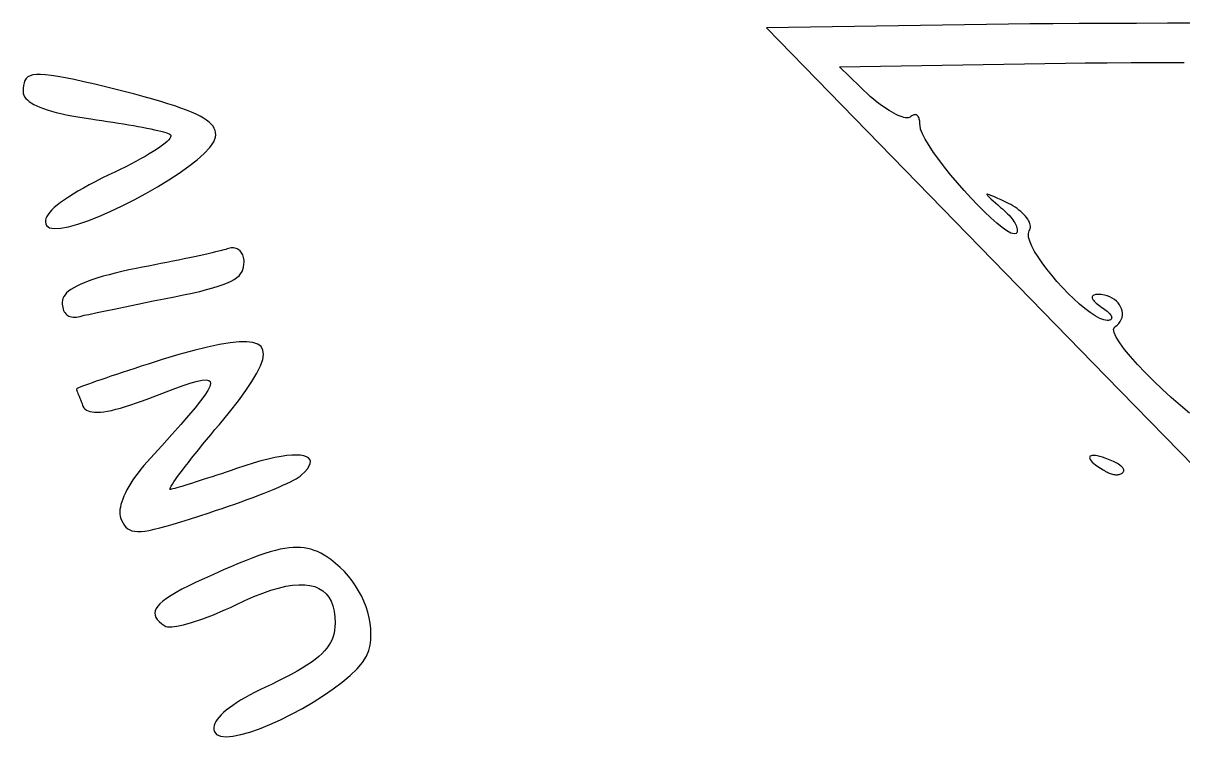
# Model space of a CAD drawing. Header units: metres. Extents: x -108.8 to -17.6, y -35.7 to 35.8.
# Drawn here: x -108.79 to -96.2, y -7.87 to -0.12 of the extents above; entities that cross this region are included whole.
import ezdxf

# ---------------------------------------------------------------- set-up
doc = ezdxf.new("R2010")
doc.units = ezdxf.units.M

msp = doc.modelspace()

# ---------------------------------------------------------------- linework, layer by layer
for p, q in [((-97.0285, -0.124786), (-97.3297, -0.12616)), ((-96.7078, -0.123611), (-97.0285, -0.124786)), ((-96.3695, -0.122665), (-96.7078, -0.123611)), ((-96.0155, -0.121918), (-96.3695, -0.122665)), ((-98.0971, -0.131561), (-100.722, -0.173889)), ((-100.722, -0.173889), (-97.0388, -3.95566)), ((-97.8659, -0.129547), (-98.0971, -0.131561)), ((-97.6094, -0.127747), (-97.8659, -0.129547)), ((-97.3297, -0.12616), (-97.6094, -0.127747)), ((-99.9315, -0.597214), (-97.4762, -0.554886)), ((-99.5929, -0.921783), (-99.9315, -0.597214)), ((-97.4762, -0.554886), (-97.2626, -0.552872)), ((-97.2626, -0.552872), (-97.0252, -0.551071)), ((-97.0252, -0.551071), (-96.7657, -0.549484)), ((-96.7657, -0.549484), (-96.4859, -0.548111)), ((-96.4859, -0.548111), (-96.1877, -0.546951)), ((-108.774, -0.743637), (-108.784, -0.768265)), ((-108.76, -0.7229), (-108.774, -0.743637)), ((-108.742, -0.70607), (-108.76, -0.7229)), ((-108.718, -0.693176), (-108.742, -0.70607)), ((-108.687, -0.684265), (-108.718, -0.693176)), ((-108.65, -0.679306), (-108.687, -0.684265)), ((-108.605, -0.67836), (-108.65, -0.679306)), ((-108.551, -0.681427), (-108.605, -0.67836)), ((-108.489, -0.688538), (-108.551, -0.681427)), ((-108.416, -0.699722), (-108.489, -0.688538)), ((-108.334, -0.714996), (-108.416, -0.699722)), ((-108.24, -0.73436), (-108.334, -0.714996)), ((-108.134, -0.757858), (-108.24, -0.73436)), ((-108.792, -0.829132), (-108.793, -0.865326)), ((-108.793, -0.865326), (-108.792, -0.884171)), ((-108.789, -0.796783), (-108.792, -0.829132)), ((-108.784, -0.768265), (-108.789, -0.796783)), ((-108.016, -0.785507), (-108.134, -0.757858)), ((-107.885, -0.817322), (-108.016, -0.785507)), ((-107.739, -0.853333), (-107.885, -0.817322)), ((-107.58, -0.893555), (-107.739, -0.853333)), ((-108.792, -0.884171), (-108.786, -0.902588)), ((-108.786, -0.902588), (-108.777, -0.920578)), ((-108.777, -0.920578), (-108.764, -0.938141)), ((-108.764, -0.938141), (-108.748, -0.955292)), ((-108.748, -0.955292), (-108.728, -0.972015)), ((-108.728, -0.972015), (-108.705, -0.988312)), ((-108.705, -0.988312), (-108.677, -1.00418)), ((-108.677, -1.00418), (-108.646, -1.01964)), ((-107.48, -0.920563), (-107.58, -0.893555)), ((-107.386, -0.946594), (-107.48, -0.920563)), ((-107.3, -0.971771), (-107.386, -0.946594)), ((-107.221, -0.99617), (-107.3, -0.971771)), ((-107.147, -1.0199), (-107.221, -0.99617)), ((-99.5633, -0.94664), (-99.5929, -0.921783)), ((-99.5338, -0.970367), (-99.5633, -0.94664)), ((-99.5045, -0.99292), (-99.5338, -0.970367)), ((-99.4756, -1.01424), (-99.5045, -0.99292)), ((-108.646, -1.01964), (-108.612, -1.03467)), ((-108.612, -1.03467), (-108.573, -1.04927)), ((-108.573, -1.04927), (-108.531, -1.06345)), ((-108.531, -1.06345), (-108.485, -1.07721)), ((-108.485, -1.07721), (-108.436, -1.09055)), ((-108.436, -1.09055), (-108.383, -1.10345)), ((-108.383, -1.10345), (-108.326, -1.11594)), ((-108.326, -1.11594), (-108.265, -1.12801)), ((-108.265, -1.12801), (-108.2, -1.13965)), ((-107.081, -1.04303), (-107.147, -1.0199)), ((-107.02, -1.06569), (-107.081, -1.04303)), ((-106.965, -1.08795), (-107.02, -1.06569)), ((-106.916, -1.10991), (-106.965, -1.08795)), ((-106.872, -1.13168), (-106.916, -1.10991)), ((-106.834, -1.15334), (-106.872, -1.13168)), ((-99.4471, -1.03423), (-99.4756, -1.01424)), ((-99.4193, -1.05284), (-99.4471, -1.03423)), ((-99.3921, -1.07001), (-99.4193, -1.05284)), ((-99.3658, -1.08569), (-99.3921, -1.07001)), ((-99.3403, -1.09979), (-99.3658, -1.08569)), ((-99.3159, -1.11227), (-99.3403, -1.09979)), ((-99.2927, -1.12306), (-99.3159, -1.11227)), ((-99.2708, -1.13208), (-99.2927, -1.12306)), ((-99.2503, -1.1393), (-99.2708, -1.13208)), ((-99.1471, -1.12762), (-99.1554, -1.13344)), ((-99.1389, -1.12286), (-99.1471, -1.12762)), ((-99.1311, -1.1192), (-99.1389, -1.12286)), ((-99.1235, -1.11662), (-99.1311, -1.1192)), ((-99.1162, -1.11514), (-99.1235, -1.11662)), ((-99.1092, -1.11478), (-99.1162, -1.11514)), ((-99.1026, -1.11552), (-99.1092, -1.11478)), ((-99.0963, -1.11742), (-99.1026, -1.11552)), ((-99.0904, -1.12044), (-99.0963, -1.11742)), ((-99.0849, -1.12462), (-99.0904, -1.12044)), ((-99.0798, -1.12997), (-99.0849, -1.12462)), ((-99.0752, -1.13649), (-99.0798, -1.12997)), ((-108.2, -1.13965), (-108.132, -1.15086)), ((-108.132, -1.15086), (-108.06, -1.16167)), ((-108.06, -1.16167), (-107.998, -1.17023)), ((-107.998, -1.17023), (-107.938, -1.17899)), ((-107.938, -1.17899), (-107.877, -1.18787)), ((-107.877, -1.18787), (-107.818, -1.19688)), ((-107.818, -1.19688), (-107.76, -1.20598)), ((-107.76, -1.20598), (-107.704, -1.21513)), ((-107.704, -1.21513), (-107.649, -1.2243)), ((-107.649, -1.2243), (-107.596, -1.23346)), ((-107.596, -1.23346), (-107.545, -1.24258)), ((-107.545, -1.24258), (-107.497, -1.25162)), ((-107.497, -1.25162), (-107.451, -1.26056)), ((-106.802, -1.17499), (-106.834, -1.15334)), ((-106.774, -1.19672), (-106.802, -1.17499)), ((-106.751, -1.21863), (-106.774, -1.19672)), ((-106.732, -1.24081), (-106.751, -1.21863)), ((-106.719, -1.26338), (-106.732, -1.24081)), ((-99.2313, -1.14462), (-99.2503, -1.1393)), ((-99.2139, -1.14799), (-99.2313, -1.14462)), ((-99.1982, -1.14935), (-99.2139, -1.14799)), ((-99.1844, -1.14865), (-99.1982, -1.14935)), ((-99.1726, -1.1458), (-99.1844, -1.14865)), ((-99.1629, -1.14075), (-99.1726, -1.1458)), ((-99.1554, -1.13344), (-99.1629, -1.14075)), ((-99.071, -1.1442), (-99.0752, -1.13649)), ((-99.0673, -1.15311), (-99.071, -1.1442)), ((-99.0641, -1.16321), (-99.0673, -1.15311)), ((-99.0615, -1.17453), (-99.0641, -1.16321)), ((-99.0594, -1.18709), (-99.0615, -1.17453)), ((-99.0579, -1.20088), (-99.0594, -1.18709)), ((-99.057, -1.21591), (-99.0579, -1.20088)), ((-99.0567, -1.23222), (-99.057, -1.21591)), ((-99.0499, -1.27197), (-99.0567, -1.23222)), ((-107.451, -1.26056), (-107.408, -1.26936)), ((-107.408, -1.26936), (-107.369, -1.27798)), ((-107.369, -1.27798), (-107.332, -1.28642)), ((-107.332, -1.28642), (-107.3, -1.29462)), ((-107.3, -1.29462), (-107.271, -1.30255)), ((-107.271, -1.30255), (-107.246, -1.31018)), ((-107.246, -1.31018), (-107.226, -1.31749)), ((-107.226, -1.31749), (-107.21, -1.32443)), ((-107.2, -1.37378), (-107.213, -1.38943)), ((-107.21, -1.32443), (-107.199, -1.33099)), ((-107.192, -1.36), (-107.2, -1.37378)), ((-107.199, -1.33099), (-107.191, -1.33849)), ((-107.189, -1.34821), (-107.192, -1.36)), ((-107.191, -1.33849), (-107.189, -1.34821)), ((-106.725, -1.41162), (-106.705, -1.35922)), ((-106.709, -1.28641), (-106.719, -1.26338)), ((-106.704, -1.30998), (-106.709, -1.28641)), ((-106.705, -1.35922), (-106.702, -1.33423)), ((-106.702, -1.33423), (-106.704, -1.30998)), ((-99.0305, -1.32254), (-99.0499, -1.27197)), ((-98.9997, -1.38245), (-99.0305, -1.32254)), ((-98.9589, -1.45021), (-98.9997, -1.38245)), ((-107.345, -1.49152), (-107.383, -1.51588)), ((-107.311, -1.46829), (-107.345, -1.49152)), ((-107.28, -1.44637), (-107.311, -1.46829)), ((-107.253, -1.42584), (-107.28, -1.44637)), ((-107.231, -1.40681), (-107.253, -1.42584)), ((-107.213, -1.38943), (-107.231, -1.40681)), ((-106.827, -1.53519), (-106.766, -1.47067)), ((-106.766, -1.47067), (-106.725, -1.41162)), ((-98.9094, -1.52437), (-98.9589, -1.45021)), ((-107.57, -1.6227), (-107.624, -1.65115)), ((-107.519, -1.59483), (-107.57, -1.6227)), ((-107.47, -1.56766), (-107.519, -1.59483)), ((-107.425, -1.54131), (-107.47, -1.56766)), ((-107.383, -1.51588), (-107.425, -1.54131)), ((-106.995, -1.67584), (-106.904, -1.60396)), ((-106.904, -1.60396), (-106.827, -1.53519)), ((-98.8524, -1.60344), (-98.9094, -1.52437)), ((-98.7894, -1.68597), (-98.8524, -1.60344)), ((-107.799, -1.73883), (-107.862, -1.76843)), ((-107.739, -1.70934), (-107.799, -1.73883)), ((-107.68, -1.68007), (-107.739, -1.70934)), ((-107.624, -1.65115), (-107.68, -1.68007)), ((-107.213, -1.82411), (-107.099, -1.74962)), ((-107.099, -1.74962), (-106.995, -1.67584)), ((-98.7216, -1.77048), (-98.7894, -1.68597)), ((-108.077, -1.87798), (-108.14, -1.91237)), ((-108.01, -1.84253), (-108.077, -1.87798)), ((-107.938, -1.80602), (-108.01, -1.84253)), ((-107.862, -1.76843), (-107.938, -1.80602)), ((-107.334, -1.89815), (-107.213, -1.82411)), ((-98.6503, -1.85548), (-98.7216, -1.77048)), ((-98.5769, -1.93954), (-98.6503, -1.85548)), ((-108.301, -2.00922), (-108.346, -2.03937)), ((-108.252, -1.978), (-108.301, -2.00922)), ((-108.198, -1.94571), (-108.252, -1.978)), ((-108.14, -1.91237), (-108.198, -1.94571)), ((-107.59, -2.04008), (-107.461, -1.97054)), ((-107.461, -1.97054), (-107.334, -1.89815)), ((-98.5026, -2.02115), (-98.5769, -1.93954)), ((-98.3299, -1.97835), (-98.3312, -1.98116)), ((-98.3312, -1.98116), (-98.3288, -1.98643)), ((-98.3248, -1.97797), (-98.3299, -1.97835)), ((-98.3288, -1.98643), (-98.3226, -1.9942)), ((-98.3159, -1.98), (-98.3248, -1.97797)), ((-98.3226, -1.9942), (-98.3128, -2.0045)), ((-98.303, -1.98439), (-98.3159, -1.98)), ((-98.3128, -2.0045), (-98.2995, -2.01736)), ((-98.2861, -1.99113), (-98.303, -1.98439)), ((-98.2651, -2.00017), (-98.2861, -1.99113)), ((-98.24, -2.01149), (-98.2651, -2.00017)), ((-98.2107, -2.02505), (-98.24, -2.01149)), ((-108.455, -2.1235), (-108.482, -2.14944)), ((-108.423, -2.09653), (-108.455, -2.1235)), ((-108.387, -2.06848), (-108.423, -2.09653)), ((-108.346, -2.03937), (-108.387, -2.06848)), ((-107.849, -2.16592), (-107.72, -2.10561)), ((-107.72, -2.10561), (-107.59, -2.04008)), ((-98.4288, -2.09886), (-98.5026, -2.02115)), ((-98.3567, -2.1712), (-98.4288, -2.09886)), ((-98.2995, -2.01736), (-98.2827, -2.03282)), ((-98.2827, -2.03282), (-98.2625, -2.0509)), ((-98.2625, -2.0509), (-98.2388, -2.07166)), ((-98.2388, -2.07166), (-98.2119, -2.09508)), ((-98.2119, -2.09508), (-98.1818, -2.12122)), ((-98.1772, -2.04083), (-98.2107, -2.02505)), ((-98.1818, -2.12122), (-98.1611, -2.13824)), ((-98.1393, -2.05878), (-98.1772, -2.04083)), ((-98.1611, -2.13824), (-98.1416, -2.15541)), ((-98.0971, -2.07889), (-98.1393, -2.05878)), ((-98.0721, -2.092), (-98.0971, -2.07889)), ((-98.0481, -2.10585), (-98.0721, -2.092)), ((-98.0251, -2.12036), (-98.0481, -2.10585)), ((-98.0032, -2.13544), (-98.0251, -2.12036)), ((-97.9825, -2.15099), (-98.0032, -2.13544)), ((-108.551, -2.26321), (-108.552, -2.28279)), ((-108.546, -2.24257), (-108.551, -2.26321)), ((-108.537, -2.22089), (-108.546, -2.24257)), ((-108.523, -2.19812), (-108.537, -2.22089)), ((-108.505, -2.17432), (-108.523, -2.19812)), ((-108.482, -2.14944), (-108.505, -2.17432)), ((-108.092, -2.2662), (-107.973, -2.21985)), ((-107.973, -2.21985), (-107.849, -2.16592)), ((-98.2878, -2.23669), (-98.3567, -2.1712)), ((-98.2232, -2.29385), (-98.2878, -2.23669)), ((-98.1416, -2.15541), (-98.1232, -2.17264)), ((-98.1232, -2.17264), (-98.1059, -2.18985)), ((-98.1059, -2.18985), (-98.0898, -2.20699)), ((-98.0898, -2.20699), (-98.075, -2.22397)), ((-98.075, -2.22397), (-98.0613, -2.24071)), ((-98.0613, -2.24071), (-98.049, -2.25714)), ((-98.049, -2.25714), (-98.038, -2.27319)), ((-97.963, -2.1669), (-97.9825, -2.15099)), ((-97.9449, -2.18307), (-97.963, -2.1669)), ((-97.9282, -2.19945), (-97.9449, -2.18307)), ((-97.9131, -2.21591), (-97.9282, -2.19945)), ((-97.8996, -2.23235), (-97.9131, -2.21591)), ((-97.8877, -2.24869), (-97.8996, -2.23235)), ((-97.8777, -2.26482), (-97.8877, -2.24869)), ((-97.8694, -2.28065), (-97.8777, -2.26482)), ((-108.552, -2.28279), (-108.548, -2.30132)), ((-108.548, -2.30132), (-108.539, -2.31877)), ((-108.539, -2.31877), (-108.507, -2.34279)), ((-108.507, -2.34279), (-108.455, -2.35211)), ((-108.455, -2.35211), (-108.385, -2.34792)), ((-108.385, -2.34792), (-108.3, -2.33142)), ((-108.3, -2.33142), (-108.201, -2.30379)), ((-108.201, -2.30379), (-108.092, -2.2662)), ((-98.1644, -2.34125), (-98.2232, -2.29385)), ((-98.1126, -2.37735), (-98.1644, -2.34125)), ((-98.0691, -2.40074), (-98.1126, -2.37735)), ((-98.038, -2.27319), (-98.0283, -2.28879)), ((-98.0283, -2.28879), (-98.02, -2.30386)), ((-98.02, -2.30386), (-98.0131, -2.31833)), ((-98.0131, -2.31833), (-98.0077, -2.33211)), ((-98.0077, -2.33211), (-98.0037, -2.34515)), ((-98.0031, -2.38831), (-98.0069, -2.39647)), ((-98.0037, -2.34515), (-98.0012, -2.35736)), ((-98.0009, -2.37901), (-98.0031, -2.38831)), ((-98.0012, -2.35736), (-98.0002, -2.36867)), ((-98.0002, -2.36867), (-98.0009, -2.37901)), ((-97.8802, -2.4052), (-97.8713, -2.37521)), ((-97.8713, -2.37521), (-97.8641, -2.36412)), ((-97.8632, -2.2961), (-97.8694, -2.28065)), ((-97.8641, -2.36412), (-97.8594, -2.35207)), ((-97.859, -2.31107), (-97.8632, -2.2961)), ((-97.8594, -2.35207), (-97.857, -2.33914)), ((-97.8569, -2.32544), (-97.859, -2.31107)), ((-97.857, -2.33914), (-97.8569, -2.32544)), ((-98.0353, -2.40993), (-98.0691, -2.40074)), ((-98.0124, -2.40344), (-98.0353, -2.40993)), ((-98.0069, -2.39647), (-98.0124, -2.40344)), ((-97.8777, -2.44363), (-97.8802, -2.4052)), ((-97.865, -2.48943), (-97.8777, -2.44363)), ((-97.8429, -2.5415), (-97.865, -2.48943)), ((-106.832, -2.63509), (-106.882, -2.64603)), ((-106.786, -2.62471), (-106.832, -2.63509)), ((-106.743, -2.61494), (-106.786, -2.62471)), ((-106.704, -2.60585), (-106.743, -2.61494)), ((-106.67, -2.5975), (-106.704, -2.60585)), ((-106.64, -2.58995), (-106.67, -2.5975)), ((-106.614, -2.58328), (-106.64, -2.58995)), ((-106.593, -2.57753), (-106.614, -2.58328)), ((-106.578, -2.57277), (-106.593, -2.57753)), ((-106.563, -2.56726), (-106.578, -2.57277)), ((-106.549, -2.56339), (-106.563, -2.56726)), ((-106.535, -2.56111), (-106.549, -2.56339)), ((-106.521, -2.56036), (-106.535, -2.56111)), ((-106.508, -2.5611), (-106.521, -2.56036)), ((-106.495, -2.56325), (-106.508, -2.5611)), ((-106.482, -2.56679), (-106.495, -2.56325)), ((-106.471, -2.57164), (-106.482, -2.56679)), ((-106.46, -2.57777), (-106.471, -2.57164)), ((-106.449, -2.58511), (-106.46, -2.57777)), ((-106.439, -2.59363), (-106.449, -2.58511)), ((-106.431, -2.60326), (-106.439, -2.59363)), ((-106.423, -2.61394), (-106.431, -2.60326)), ((-106.415, -2.62563), (-106.423, -2.61394)), ((-106.409, -2.63826), (-106.415, -2.62563)), ((-106.404, -2.65179), (-106.409, -2.63826)), ((-97.8125, -2.59879), (-97.8429, -2.5415)), ((-97.7747, -2.6602), (-97.8125, -2.59879)), ((-107.431, -2.7587), (-107.498, -2.77165)), ((-107.364, -2.74567), (-107.431, -2.7587)), ((-107.298, -2.73262), (-107.364, -2.74567)), ((-107.233, -2.71962), (-107.298, -2.73262)), ((-107.169, -2.70673), (-107.233, -2.71962)), ((-107.107, -2.69398), (-107.169, -2.70673)), ((-107.047, -2.68149), (-107.107, -2.69398)), ((-106.989, -2.66928), (-107.047, -2.68149)), ((-106.934, -2.65744), (-106.989, -2.66928)), ((-106.882, -2.64603), (-106.934, -2.65744)), ((-106.407, -2.79492), (-106.4, -2.76956)), ((-106.4, -2.66618), (-106.404, -2.65179)), ((-106.397, -2.68137), (-106.4, -2.66618)), ((-106.4, -2.76956), (-106.396, -2.74258)), ((-106.395, -2.69728), (-106.397, -2.68137)), ((-106.396, -2.74258), (-106.394, -2.71388)), ((-106.394, -2.71388), (-106.395, -2.69728)), ((-97.7305, -2.72467), (-97.7747, -2.6602)), ((-97.681, -2.79111), (-97.7305, -2.72467)), ((-107.982, -2.88681), (-108.036, -2.90419)), ((-107.924, -2.86955), (-107.982, -2.88681)), ((-107.861, -2.8524), (-107.924, -2.86955)), ((-107.793, -2.83534), (-107.861, -2.8524)), ((-107.722, -2.81833), (-107.793, -2.83534)), ((-107.646, -2.80138), (-107.722, -2.81833)), ((-107.566, -2.78444), (-107.646, -2.80138)), ((-107.498, -2.77165), (-107.566, -2.78444)), ((-106.502, -2.90353), (-106.474, -2.88373)), ((-106.474, -2.88373), (-106.45, -2.86311)), ((-106.45, -2.86311), (-106.432, -2.84155)), ((-106.432, -2.84155), (-106.417, -2.81888)), ((-106.417, -2.81888), (-106.407, -2.79492)), ((-97.6271, -2.85843), (-97.681, -2.79111)), ((-97.5697, -2.92555), (-97.6271, -2.85843)), ((-108.275, -3.01233), (-108.3, -3.03119)), ((-108.245, -2.99374), (-108.275, -3.01233)), ((-108.212, -2.9754), (-108.245, -2.99374)), ((-108.174, -2.95731), (-108.212, -2.9754)), ((-108.132, -2.93941), (-108.174, -2.95731)), ((-108.087, -2.92172), (-108.132, -2.93941)), ((-108.036, -2.90419), (-108.087, -2.92172)), ((-106.877, -3.03337), (-106.802, -3.01466)), ((-106.802, -3.01466), (-106.735, -2.99628)), ((-106.735, -2.99628), (-106.675, -2.97804)), ((-106.675, -2.97804), (-106.622, -2.95981)), ((-106.622, -2.95981), (-106.576, -2.94142)), ((-106.576, -2.94142), (-106.536, -2.92273)), ((-106.536, -2.92273), (-106.502, -2.90353)), ((-97.5099, -2.99141), (-97.5697, -2.92555)), ((-97.4487, -3.05493), (-97.5099, -2.99141)), ((-108.368, -3.13037), (-108.37, -3.15134)), ((-108.362, -3.10982), (-108.368, -3.13037)), ((-108.353, -3.08965), (-108.362, -3.10982)), ((-108.339, -3.06982), (-108.353, -3.08965)), ((-108.322, -3.05035), (-108.339, -3.06982)), ((-108.3, -3.03119), (-108.322, -3.05035)), ((-107.549, -3.17233), (-107.382, -3.13722)), ((-107.382, -3.13722), (-107.262, -3.11455)), ((-107.262, -3.11455), (-107.152, -3.09299)), ((-107.152, -3.09299), (-107.052, -3.07237)), ((-107.052, -3.07237), (-106.96, -3.05255)), ((-106.96, -3.05255), (-106.877, -3.03337)), ((-97.387, -3.11501), (-97.4487, -3.05493)), ((-97.3258, -3.17058), (-97.387, -3.11501)), ((-97.1878, -3.09195), (-97.1882, -3.09839)), ((-97.1882, -3.09839), (-97.1869, -3.10547)), ((-97.1857, -3.0862), (-97.1878, -3.09195)), ((-97.1869, -3.10547), (-97.184, -3.11319)), ((-97.1819, -3.08115), (-97.1857, -3.0862)), ((-97.184, -3.11319), (-97.1793, -3.12152)), ((-97.1764, -3.07681), (-97.1819, -3.08115)), ((-97.1793, -3.12152), (-97.173, -3.13046)), ((-97.1692, -3.07321), (-97.1764, -3.07681)), ((-97.173, -3.13046), (-97.1649, -3.13995)), ((-97.1603, -3.07037), (-97.1692, -3.07321)), ((-97.1649, -3.13995), (-97.1552, -3.15001)), ((-97.1497, -3.06833), (-97.1603, -3.07037)), ((-97.1374, -3.06708), (-97.1497, -3.06833)), ((-97.1234, -3.06667), (-97.1374, -3.06708)), ((-97.0884, -3.06842), (-97.1234, -3.06667)), ((-97.0554, -3.07349), (-97.0884, -3.06842)), ((-97.0246, -3.08162), (-97.0554, -3.07349)), ((-96.996, -3.09251), (-97.0246, -3.08162)), ((-96.9698, -3.10591), (-96.996, -3.09251)), ((-96.946, -3.12152), (-96.9698, -3.10591)), ((-96.9249, -3.1391), (-96.946, -3.12152)), ((-96.9065, -3.15833), (-96.9249, -3.1391)), ((-108.37, -3.15134), (-108.369, -3.17186)), ((-108.369, -3.17186), (-108.367, -3.1911)), ((-108.367, -3.1911), (-108.364, -3.20901)), ((-108.364, -3.20901), (-108.36, -3.22562)), ((-108.36, -3.22562), (-108.354, -3.24084)), ((-108.354, -3.24084), (-108.348, -3.2547)), ((-108.348, -3.2547), (-108.339, -3.26717)), ((-108.339, -3.26717), (-108.33, -3.27821)), ((-108.082, -3.28276), (-107.991, -3.26422)), ((-107.991, -3.26422), (-107.883, -3.24187)), ((-107.883, -3.24187), (-107.804, -3.22542)), ((-107.804, -3.22542), (-107.635, -3.19031)), ((-107.635, -3.19031), (-107.549, -3.17233)), ((-97.2661, -3.22057), (-97.3258, -3.17058)), ((-97.2089, -3.26389), (-97.2661, -3.22057)), ((-97.1552, -3.29945), (-97.2089, -3.26389)), ((-97.1552, -3.15001), (-97.1438, -3.16058)), ((-97.1438, -3.16058), (-97.1306, -3.17168)), ((-97.1306, -3.17168), (-97.1158, -3.18326)), ((-97.1158, -3.18326), (-97.0993, -3.19528)), ((-97.0993, -3.19528), (-97.0811, -3.20778)), ((-97.0811, -3.20778), (-97.0648, -3.21835)), ((-97.0648, -3.21835), (-97.0498, -3.22887)), ((-97.0498, -3.22887), (-97.0361, -3.23929)), ((-97.0361, -3.23929), (-97.0238, -3.24954)), ((-97.0238, -3.24954), (-97.0128, -3.25958)), ((-97.0128, -3.25958), (-97.0031, -3.26938)), ((-97.0031, -3.26938), (-96.9949, -3.27884)), ((-96.8909, -3.17896), (-96.9065, -3.15833)), ((-96.8783, -3.20071), (-96.8909, -3.17896)), ((-96.8687, -3.22333), (-96.8783, -3.20071)), ((-96.8623, -3.24649), (-96.8687, -3.22333)), ((-96.8593, -3.26996), (-96.8623, -3.24649)), ((-96.8596, -3.29346), (-96.8593, -3.26996)), ((-108.33, -3.27821), (-108.32, -3.28783)), ((-108.32, -3.28783), (-108.308, -3.29597)), ((-108.308, -3.29597), (-108.296, -3.30263)), ((-108.296, -3.30263), (-108.282, -3.3078)), ((-108.282, -3.3078), (-108.267, -3.31143)), ((-108.267, -3.31143), (-108.25, -3.31352)), ((-108.25, -3.31352), (-108.233, -3.31406)), ((-108.233, -3.31406), (-108.215, -3.31299)), ((-108.215, -3.31299), (-108.195, -3.31032)), ((-108.195, -3.31032), (-108.175, -3.30602)), ((-108.175, -3.30602), (-108.153, -3.30006)), ((-108.153, -3.30006), (-108.13, -3.29245)), ((-108.13, -3.29245), (-108.082, -3.28276)), ((-97.1059, -3.3262), (-97.1552, -3.29945)), ((-97.0621, -3.34303), (-97.1059, -3.3262)), ((-97.0247, -3.34888), (-97.0621, -3.34303)), ((-97.0128, -3.34836), (-97.0247, -3.34888)), ((-97.0026, -3.34683), (-97.0128, -3.34836)), ((-96.9941, -3.34436), (-97.0026, -3.34683)), ((-96.9949, -3.27884), (-96.9881, -3.28793)), ((-96.9872, -3.34099), (-96.9941, -3.34436)), ((-96.9881, -3.28793), (-96.9827, -3.2966)), ((-96.9819, -3.33676), (-96.9872, -3.34099)), ((-96.9827, -3.2966), (-96.9788, -3.30479)), ((-96.9782, -3.33174), (-96.9819, -3.33676)), ((-96.9788, -3.30479), (-96.9764, -3.31245)), ((-96.976, -3.32599), (-96.9782, -3.33174)), ((-96.9764, -3.31245), (-96.9754, -3.31953)), ((-96.9754, -3.31953), (-96.976, -3.32599)), ((-96.9167, -3.4016), (-96.8975, -3.38213)), ((-96.8975, -3.38213), (-96.8823, -3.36131)), ((-96.8823, -3.36131), (-96.871, -3.3394)), ((-96.871, -3.3394), (-96.8635, -3.3167)), ((-96.8635, -3.3167), (-96.8596, -3.29346)), ((-96.9549, -3.44221), (-96.94, -3.41943)), ((-96.9501, -3.47972), (-96.9549, -3.44221)), ((-96.9275, -3.53018), (-96.9501, -3.47972)), ((-96.94, -3.41943), (-96.9167, -3.4016)), ((-106.793, -3.63777), (-106.94, -3.67424)), ((-106.662, -3.60989), (-106.793, -3.63777)), ((-106.547, -3.59076), (-106.662, -3.60989)), ((-106.449, -3.58058), (-106.547, -3.59076)), ((-106.366, -3.57951), (-106.449, -3.58058)), ((-106.299, -3.58775), (-106.366, -3.57951)), ((-106.247, -3.60548), (-106.299, -3.58775)), ((-106.211, -3.63287), (-106.247, -3.60548)), ((-106.19, -3.6701), (-106.211, -3.63287)), ((-96.8889, -3.59183), (-96.9275, -3.53018)), ((-96.8361, -3.66286), (-96.8889, -3.59183)), ((-107.283, -3.77222), (-107.361, -3.79739)), ((-107.103, -3.71912), (-107.283, -3.77222)), ((-106.94, -3.67424), (-107.103, -3.71912)), ((-106.217, -3.84265), (-106.193, -3.77481)), ((-106.193, -3.77481), (-106.184, -3.71735)), ((-106.184, -3.71735), (-106.19, -3.6701)), ((-96.7712, -3.74152), (-96.8361, -3.66286)), ((-96.6959, -3.82602), (-96.7712, -3.74152)), ((-107.651, -3.89238), (-107.718, -3.91434)), ((-107.582, -3.86964), (-107.651, -3.89238)), ((-107.511, -3.84618), (-107.582, -3.86964)), ((-107.437, -3.82208), (-107.511, -3.84618)), ((-107.361, -3.79739), (-107.437, -3.82208)), ((-106.256, -3.92105), (-106.217, -3.84265)), ((-96.6122, -3.91457), (-96.6959, -3.82602)), ((-108.043, -4.02521), (-108.083, -4.03952)), ((-107.999, -4.00957), (-108.043, -4.02521)), ((-107.95, -3.99271), (-107.999, -4.00957)), ((-107.897, -3.97467), (-107.95, -3.99271)), ((-107.841, -3.95555), (-107.897, -3.97467)), ((-107.781, -3.93541), (-107.841, -3.95555)), ((-107.718, -3.91434), (-107.781, -3.93541)), ((-107.047, -4.0533), (-106.968, -4.0278)), ((-106.968, -4.0278), (-106.902, -4.00925)), ((-106.902, -4.00925), (-106.849, -3.99805)), ((-106.849, -3.99805), (-106.807, -3.9946)), ((-106.807, -3.9946), (-106.778, -3.99936)), ((-106.778, -3.99936), (-106.762, -4.0127)), ((-106.762, -4.0127), (-106.758, -4.03503)), ((-106.376, -4.11026), (-106.309, -4.01019)), ((-106.309, -4.01019), (-106.256, -3.92105)), ((-97.0388, -3.95566), (-93.3417, -7.73744)), ((-96.5218, -4.00542), (-96.6122, -3.91457)), ((-96.4267, -4.09677), (-96.5218, -4.00542)), ((-108.214, -4.09372), (-108.215, -4.09677)), ((-108.215, -4.09677), (-108.214, -4.09941)), ((-108.206, -4.08884), (-108.214, -4.09372)), ((-108.214, -4.09941), (-108.214, -4.10306)), ((-108.214, -4.10306), (-108.212, -4.10765)), ((-108.212, -4.10765), (-108.21, -4.11314)), ((-108.21, -4.11314), (-108.208, -4.11948)), ((-108.208, -4.11948), (-108.205, -4.12662)), ((-108.193, -4.08218), (-108.206, -4.08884)), ((-108.205, -4.12662), (-108.198, -4.14307)), ((-108.198, -4.14307), (-108.186, -4.17235)), ((-108.173, -4.07385), (-108.193, -4.08218)), ((-108.149, -4.06392), (-108.173, -4.07385)), ((-108.118, -4.05246), (-108.149, -4.06392)), ((-108.083, -4.03952), (-108.118, -4.05246)), ((-107.428, -4.19569), (-107.239, -4.12347)), ((-107.239, -4.12347), (-107.137, -4.08533)), ((-107.137, -4.08533), (-107.047, -4.0533)), ((-106.787, -4.1084), (-106.821, -4.16025)), ((-106.766, -4.0668), (-106.787, -4.1084)), ((-106.758, -4.03503), (-106.766, -4.0668)), ((-106.457, -4.22142), (-106.376, -4.11026)), ((-96.3288, -4.18686), (-96.4267, -4.09677)), ((-108.186, -4.17235), (-108.177, -4.19434)), ((-108.177, -4.19434), (-108.172, -4.20593)), ((-108.172, -4.20593), (-108.167, -4.21782)), ((-108.167, -4.21782), (-108.162, -4.22998)), ((-108.162, -4.22998), (-108.158, -4.24236)), ((-108.158, -4.24236), (-108.153, -4.25488)), ((-108.153, -4.25488), (-108.149, -4.26753)), ((-108.149, -4.26753), (-108.144, -4.28021)), ((-108.144, -4.28021), (-108.134, -4.29608)), ((-107.684, -4.28418), (-107.626, -4.26578)), ((-107.626, -4.26578), (-107.564, -4.2449)), ((-107.564, -4.2449), (-107.498, -4.22154)), ((-107.498, -4.22154), (-107.428, -4.19569)), ((-106.867, -4.22275), (-106.925, -4.29631)), ((-106.821, -4.16025), (-106.867, -4.22275)), ((-106.553, -4.34387), (-106.457, -4.22142)), ((-96.2298, -4.2739), (-96.3288, -4.18686)), ((-96.1318, -4.35611), (-96.2298, -4.2739)), ((-108.134, -4.29608), (-108.122, -4.30983)), ((-108.122, -4.30983), (-108.107, -4.3214)), ((-108.107, -4.3214), (-108.089, -4.3308)), ((-108.089, -4.3308), (-108.068, -4.33798)), ((-108.068, -4.33798), (-108.045, -4.34296)), ((-108.045, -4.34296), (-108.018, -4.34569)), ((-108.018, -4.34569), (-107.988, -4.34615)), ((-107.988, -4.34615), (-107.955, -4.34433)), ((-107.955, -4.34433), (-107.918, -4.34019)), ((-107.918, -4.34019), (-107.879, -4.33374)), ((-107.879, -4.33374), (-107.835, -4.32492)), ((-107.835, -4.32492), (-107.789, -4.31375)), ((-107.789, -4.31375), (-107.738, -4.30017)), ((-107.738, -4.30017), (-107.684, -4.28418)), ((-106.997, -4.38136), (-107.081, -4.47832)), ((-106.925, -4.29631), (-106.997, -4.38136)), ((-106.663, -4.47778), (-106.553, -4.34387)), ((-107.081, -4.47832), (-107.178, -4.58757)), ((-106.711, -4.53447), (-106.663, -4.47778)), ((-107.178, -4.58757), (-107.288, -4.70955)), ((-106.846, -4.69745), (-106.802, -4.6445)), ((-106.802, -4.6445), (-106.757, -4.59012)), ((-106.757, -4.59012), (-106.711, -4.53447)), ((-107.288, -4.70955), (-107.41, -4.84467)), ((-106.927, -4.79819), (-106.887, -4.74875)), ((-106.887, -4.74875), (-106.846, -4.69745)), ((-107.447, -4.88477), (-107.482, -4.92456)), ((-107.41, -4.84467), (-107.447, -4.88477)), ((-107.033, -4.93341), (-107, -4.89072)), ((-107, -4.89072), (-106.964, -4.84558)), ((-106.964, -4.84558), (-106.927, -4.79819)), ((-106.297, -4.89781), (-106.386, -4.92569)), ((-106.214, -4.87386), (-106.297, -4.89781)), ((-106.135, -4.85381), (-106.214, -4.87386)), ((-106.061, -4.83762), (-106.135, -4.85381)), ((-105.993, -4.82523), (-106.061, -4.83762)), ((-105.931, -4.81659), (-105.993, -4.82523)), ((-105.875, -4.81171), (-105.931, -4.81659)), ((-105.825, -4.81049), (-105.875, -4.81171)), ((-105.782, -4.81291), (-105.825, -4.81049)), ((-105.746, -4.81894), (-105.782, -4.81291)), ((-105.717, -4.82852), (-105.746, -4.81894)), ((-105.695, -4.84161), (-105.717, -4.82852)), ((-105.681, -4.85818), (-105.695, -4.84161)), ((-105.688, -4.92828), (-105.678, -4.90157)), ((-105.675, -4.87817), (-105.681, -4.85818)), ((-105.678, -4.90157), (-105.675, -4.87817)), ((-97.2134, -4.83055), (-97.2153, -4.83879)), ((-97.2153, -4.83879), (-97.2137, -4.84862)), ((-97.2137, -4.84862), (-97.2086, -4.85992)), ((-97.2079, -4.82401), (-97.2134, -4.83055)), ((-97.2086, -4.85992), (-97.1997, -4.8726)), ((-97.1991, -4.81926), (-97.2079, -4.82401)), ((-97.1997, -4.8726), (-97.1872, -4.88655)), ((-97.1868, -4.81642), (-97.1991, -4.81926)), ((-97.1872, -4.88655), (-97.1709, -4.90167)), ((-97.1712, -4.8156), (-97.1868, -4.81642)), ((-97.1523, -4.81688), (-97.1712, -4.8156)), ((-97.1709, -4.90167), (-97.1507, -4.91785)), ((-97.1302, -4.82039), (-97.1523, -4.81688)), ((-97.1049, -4.82623), (-97.1302, -4.82039)), ((-97.0765, -4.8345), (-97.1049, -4.82623)), ((-97.045, -4.84532), (-97.0765, -4.8345)), ((-97.0105, -4.85878), (-97.045, -4.84532)), ((-96.9919, -4.86533), (-97.0105, -4.85878)), ((-96.9742, -4.87225), (-96.9919, -4.86533)), ((-96.9574, -4.87949), (-96.9742, -4.87225)), ((-96.9416, -4.88699), (-96.9574, -4.87949)), ((-96.9268, -4.89471), (-96.9416, -4.88699)), ((-96.913, -4.90259), (-96.9268, -4.89471)), ((-96.9004, -4.91057), (-96.913, -4.90259)), ((-107.546, -5.00293), (-107.574, -5.04134)), ((-107.515, -4.96399), (-107.546, -5.00293)), ((-107.482, -4.92456), (-107.515, -4.96399)), ((-107.116, -5.04471), (-107.091, -5.01059)), ((-107.091, -5.01059), (-107.063, -4.97342)), ((-107.063, -4.97342), (-107.033, -4.93341)), ((-106.692, -5.0298), (-106.742, -5.04642)), ((-106.64, -5.01256), (-106.692, -5.0298)), ((-106.588, -4.99474), (-106.64, -5.01256)), ((-106.534, -4.97638), (-106.588, -4.99474)), ((-106.479, -4.95755), (-106.534, -4.97638)), ((-106.386, -4.92569), (-106.479, -4.95755)), ((-105.787, -5.03952), (-105.774, -5.02811)), ((-105.774, -5.02811), (-105.736, -4.99161)), ((-105.736, -4.99161), (-105.708, -4.95831)), ((-105.708, -4.95831), (-105.688, -4.92828)), ((-97.1507, -4.91785), (-97.1268, -4.93497)), ((-97.1268, -4.93497), (-97.0988, -4.95294)), ((-97.0988, -4.95294), (-97.067, -4.97166)), ((-97.067, -4.97166), (-97.0543, -4.97981)), ((-97.0543, -4.97981), (-97.0416, -4.9873)), ((-97.0416, -4.9873), (-97.029, -4.99416)), ((-97.029, -4.99416), (-97.0165, -5.00034)), ((-97.0165, -5.00034), (-97.0042, -5.00584)), ((-97.0042, -5.00584), (-96.9919, -5.01065)), ((-96.9919, -5.01065), (-96.9799, -5.01477)), ((-96.9799, -5.01477), (-96.9681, -5.01817)), ((-96.9681, -5.01817), (-96.9565, -5.02086)), ((-96.9565, -5.02086), (-96.9453, -5.02281)), ((-96.9453, -5.02281), (-96.9343, -5.02403)), ((-96.9343, -5.02403), (-96.9237, -5.02449)), ((-96.9237, -5.02449), (-96.9135, -5.0242)), ((-96.9135, -5.0242), (-96.9037, -5.02313)), ((-96.9037, -5.02313), (-96.8943, -5.02127)), ((-96.8889, -4.91861), (-96.9004, -4.91057)), ((-96.8943, -5.02127), (-96.8855, -5.01863)), ((-96.8785, -4.92664), (-96.8889, -4.91861)), ((-96.8855, -5.01863), (-96.8771, -5.01517)), ((-96.8694, -4.93462), (-96.8785, -4.92664)), ((-96.8771, -5.01517), (-96.8692, -5.01091)), ((-96.8616, -4.9425), (-96.8694, -4.93462)), ((-96.8692, -5.01091), (-96.862, -5.00581)), ((-96.862, -5.00581), (-96.8553, -4.99988)), ((-96.8551, -4.95021), (-96.8616, -4.9425)), ((-96.8553, -4.99988), (-96.8498, -4.99535)), ((-96.8499, -4.95772), (-96.8551, -4.95021)), ((-96.8462, -4.96497), (-96.8499, -4.95772)), ((-96.8498, -4.99535), (-96.8459, -4.99022)), ((-96.8439, -4.97188), (-96.8462, -4.96497)), ((-96.8459, -4.99022), (-96.8437, -4.98456)), ((-96.843, -4.97844), (-96.8439, -4.97188)), ((-96.8437, -4.98456), (-96.843, -4.97844)), ((-107.647, -5.1524), (-107.666, -5.18776)), ((-107.625, -5.11615), (-107.647, -5.1524)), ((-107.601, -5.0791), (-107.625, -5.11615)), ((-107.574, -5.04134), (-107.601, -5.0791)), ((-107.194, -5.16232), (-107.185, -5.14653)), ((-107.185, -5.14653), (-107.173, -5.12666)), ((-107.173, -5.12666), (-107.157, -5.10294)), ((-107.157, -5.10294), (-107.138, -5.07555)), ((-107.138, -5.07555), (-107.116, -5.04471)), ((-107.1, -5.15857), (-107.126, -5.16591)), ((-107.071, -5.15005), (-107.1, -5.15857)), ((-107.039, -5.14043), (-107.071, -5.15005)), ((-107.004, -5.12976), (-107.039, -5.14043)), ((-106.966, -5.11807), (-107.004, -5.12976)), ((-106.926, -5.10542), (-106.966, -5.11807)), ((-106.883, -5.09189), (-106.926, -5.10542)), ((-106.838, -5.07751), (-106.883, -5.09189)), ((-106.791, -5.06233), (-106.838, -5.07751)), ((-106.742, -5.04642), (-106.791, -5.06233)), ((-106.068, -5.17908), (-106.019, -5.15793)), ((-106.019, -5.15793), (-105.973, -5.13763)), ((-105.973, -5.13763), (-105.93, -5.11829)), ((-105.93, -5.11829), (-105.892, -5.09999)), ((-105.892, -5.09999), (-105.859, -5.08286)), ((-105.859, -5.08286), (-105.83, -5.067)), ((-105.83, -5.067), (-105.806, -5.05252)), ((-105.806, -5.05252), (-105.787, -5.03952)), ((-107.699, -5.25546), (-107.712, -5.28764)), ((-107.684, -5.22214), (-107.699, -5.25546)), ((-107.666, -5.18776), (-107.684, -5.22214)), ((-107.201, -5.18094), (-107.199, -5.17386)), ((-107.199, -5.18333), (-107.201, -5.18094)), ((-107.199, -5.17386), (-107.194, -5.16232)), ((-107.192, -5.1826), (-107.199, -5.18333)), ((-107.182, -5.18044), (-107.192, -5.1826)), ((-107.167, -5.1769), (-107.182, -5.18044)), ((-107.148, -5.17204), (-107.167, -5.1769)), ((-107.126, -5.16591), (-107.148, -5.17204)), ((-106.361, -5.29382), (-106.297, -5.27002)), ((-106.297, -5.27002), (-106.236, -5.24655)), ((-106.236, -5.24655), (-106.177, -5.2235)), ((-106.177, -5.2235), (-106.121, -5.20097)), ((-106.121, -5.20097), (-106.068, -5.17908)), ((-107.742, -5.40323), (-107.744, -5.42844)), ((-107.738, -5.37648), (-107.742, -5.40323)), ((-107.732, -5.34824), (-107.738, -5.37648)), ((-107.723, -5.31859), (-107.732, -5.34824)), ((-107.712, -5.28764), (-107.723, -5.31859)), ((-106.704, -5.41385), (-106.633, -5.39006)), ((-106.633, -5.39006), (-106.563, -5.36606)), ((-106.563, -5.36606), (-106.494, -5.34193)), ((-106.494, -5.34193), (-106.426, -5.31783)), ((-106.426, -5.31783), (-106.361, -5.29382)), ((-107.744, -5.42844), (-107.743, -5.45198)), ((-107.743, -5.45198), (-107.74, -5.47379)), ((-107.74, -5.47379), (-107.735, -5.49377)), ((-107.735, -5.49377), (-107.722, -5.52383)), ((-107.722, -5.52383), (-107.708, -5.55049)), ((-107.165, -5.56105), (-107.081, -5.53549)), ((-107.081, -5.53549), (-106.989, -5.50635)), ((-106.989, -5.50635), (-106.887, -5.47363)), ((-106.887, -5.47363), (-106.775, -5.43733)), ((-106.775, -5.43733), (-106.704, -5.41385)), ((-107.708, -5.55049), (-107.694, -5.57373)), ((-107.694, -5.57373), (-107.677, -5.59357)), ((-107.677, -5.59357), (-107.658, -5.60997)), ((-107.658, -5.60997), (-107.637, -5.62292)), ((-107.637, -5.62292), (-107.612, -5.63245)), ((-107.612, -5.63245), (-107.584, -5.6385)), ((-107.584, -5.6385), (-107.552, -5.64108)), ((-107.552, -5.64108), (-107.514, -5.64018)), ((-107.514, -5.64018), (-107.472, -5.63579)), ((-107.472, -5.63579), (-107.424, -5.62788)), ((-107.424, -5.62788), (-107.37, -5.61647)), ((-107.37, -5.61647), (-107.309, -5.60155)), ((-107.309, -5.60155), (-107.241, -5.58307)), ((-107.241, -5.58307), (-107.165, -5.56105)), ((-106.233, -5.90057), (-106.3, -5.92535)), ((-106.169, -5.87903), (-106.233, -5.90057)), ((-106.11, -5.86063), (-106.169, -5.87903)), ((-106.055, -5.84531), (-106.11, -5.86063)), ((-106.003, -5.83301), (-106.055, -5.84531)), ((-105.953, -5.82362), (-106.003, -5.83301)), ((-105.907, -5.81711), (-105.953, -5.82362)), ((-105.863, -5.81335), (-105.907, -5.81711)), ((-105.822, -5.81233), (-105.863, -5.81335)), ((-105.782, -5.81393), (-105.822, -5.81233)), ((-105.743, -5.81812), (-105.782, -5.81393)), ((-105.706, -5.82477), (-105.743, -5.81812)), ((-105.669, -5.83383), (-105.706, -5.82477)), ((-105.633, -5.84525), (-105.669, -5.83383)), ((-105.598, -5.85892), (-105.633, -5.84525)), ((-105.562, -5.87477), (-105.598, -5.85892)), ((-105.506, -5.90839), (-105.562, -5.87477)), ((-105.452, -5.94556), (-105.506, -5.90839)), ((-106.532, -6.01979), (-106.62, -6.05823)), ((-106.45, -5.98488), (-106.532, -6.01979)), ((-106.372, -5.95343), (-106.45, -5.98488)), ((-106.3, -5.92535), (-106.372, -5.95343)), ((-105.401, -5.98602), (-105.452, -5.94556)), ((-105.352, -6.02954), (-105.401, -5.98602)), ((-105.306, -6.07587), (-105.352, -6.02954)), ((-106.826, -6.14989), (-106.916, -6.1917)), ((-106.728, -6.10545), (-106.826, -6.14989)), ((-106.62, -6.05823), (-106.728, -6.10545)), ((-105.262, -6.12471), (-105.306, -6.07587)), ((-105.222, -6.17584), (-105.262, -6.12471)), ((-107.069, -6.26813), (-107.133, -6.30307)), ((-106.996, -6.23105), (-107.069, -6.26813)), ((-106.916, -6.1917), (-106.996, -6.23105)), ((-106.193, -6.30899), (-106.104, -6.27824)), ((-106.104, -6.27824), (-106.02, -6.25378)), ((-106.02, -6.25378), (-105.941, -6.23564)), ((-105.941, -6.23564), (-105.868, -6.22377)), ((-105.868, -6.22377), (-105.8, -6.21819)), ((-105.8, -6.21819), (-105.737, -6.21886)), ((-105.737, -6.21886), (-105.68, -6.22578)), ((-105.68, -6.22578), (-105.628, -6.23897)), ((-105.628, -6.23897), (-105.582, -6.25838)), ((-105.582, -6.25838), (-105.541, -6.284)), ((-105.541, -6.284), (-105.505, -6.31584)), ((-105.185, -6.22902), (-105.222, -6.17584)), ((-105.151, -6.28397), (-105.185, -6.22902)), ((-105.121, -6.34044), (-105.151, -6.28397)), ((-107.276, -6.39693), (-107.308, -6.42511)), ((-107.236, -6.36731), (-107.276, -6.39693)), ((-107.188, -6.33609), (-107.236, -6.36731)), ((-107.133, -6.30307), (-107.188, -6.33609)), ((-106.493, -6.43922), (-106.388, -6.38948)), ((-106.388, -6.38948), (-106.288, -6.34607)), ((-106.288, -6.34607), (-106.193, -6.30899)), ((-105.505, -6.31584), (-105.475, -6.3539)), ((-105.475, -6.3539), (-105.451, -6.39813)), ((-105.451, -6.39813), (-105.431, -6.44855)), ((-105.094, -6.39818), (-105.121, -6.34044)), ((-105.071, -6.45694), (-105.094, -6.39818)), ((-107.361, -6.5027), (-107.365, -6.52682)), ((-107.365, -6.52682), (-107.362, -6.55034)), ((-107.351, -6.47783), (-107.361, -6.5027)), ((-107.333, -6.45203), (-107.351, -6.47783)), ((-107.308, -6.42511), (-107.333, -6.45203)), ((-106.745, -6.55188), (-106.696, -6.53178)), ((-106.696, -6.53178), (-106.646, -6.51042)), ((-106.646, -6.51042), (-106.595, -6.48782)), ((-106.595, -6.48782), (-106.544, -6.46408)), ((-106.544, -6.46408), (-106.493, -6.43922)), ((-105.431, -6.44855), (-105.418, -6.50513)), ((-105.418, -6.50513), (-105.409, -6.56787)), ((-105.052, -6.51646), (-105.071, -6.45694)), ((-105.037, -6.57649), (-105.052, -6.51646)), ((-107.362, -6.55034), (-107.353, -6.57344)), ((-107.353, -6.57344), (-107.338, -6.59628)), ((-107.338, -6.59628), (-107.316, -6.61905)), ((-107.316, -6.61905), (-107.288, -6.64189)), ((-107.288, -6.64189), (-107.255, -6.66499)), ((-107.255, -6.66499), (-107.243, -6.6703)), ((-107.243, -6.6703), (-107.226, -6.67354)), ((-107.181, -6.67403), (-107.154, -6.67139)), ((-107.154, -6.67139), (-107.124, -6.6669)), ((-107.124, -6.6669), (-107.09, -6.66061)), ((-107.09, -6.66061), (-107.054, -6.65259)), ((-107.054, -6.65259), (-107.016, -6.64285)), ((-107.016, -6.64285), (-106.975, -6.63148)), ((-106.975, -6.63148), (-106.932, -6.61853)), ((-106.932, -6.61853), (-106.887, -6.60403)), ((-106.887, -6.60403), (-106.841, -6.58807)), ((-106.841, -6.58807), (-106.794, -6.57066)), ((-106.794, -6.57066), (-106.745, -6.55188)), ((-105.409, -6.56787), (-105.407, -6.63678)), ((-105.407, -6.63678), (-105.408, -6.67416)), ((-105.026, -6.63678), (-105.037, -6.57649)), ((-105.02, -6.69705), (-105.026, -6.63678)), ((-107.226, -6.67354), (-107.205, -6.67476)), ((-107.205, -6.67476), (-107.181, -6.67403)), ((-105.427, -6.7789), (-105.439, -6.81184)), ((-105.418, -6.74507), (-105.427, -6.7789)), ((-105.412, -6.71021), (-105.418, -6.74507)), ((-105.408, -6.67416), (-105.412, -6.71021)), ((-105.018, -6.75708), (-105.02, -6.69705)), ((-105.02, -6.8166), (-105.018, -6.75708)), ((-105.496, -6.9068), (-105.522, -6.93767)), ((-105.473, -6.87564), (-105.496, -6.9068)), ((-105.455, -6.84404), (-105.473, -6.87564)), ((-105.439, -6.81184), (-105.455, -6.84404)), ((-105.04, -6.93311), (-105.027, -6.87537)), ((-105.027, -6.87537), (-105.02, -6.8166)), ((-105.623, -7.02997), (-105.665, -7.06113)), ((-105.585, -6.9991), (-105.623, -7.02997)), ((-105.551, -6.96838), (-105.585, -6.9991)), ((-105.522, -6.93767), (-105.551, -6.96838)), ((-105.108, -7.06123), (-105.065, -6.99495)), ((-105.065, -6.99495), (-105.04, -6.93311)), ((-105.82, -7.15787), (-105.882, -7.1917)), ((-105.764, -7.12494), (-105.82, -7.15787)), ((-105.712, -7.09273), (-105.764, -7.12494)), ((-105.665, -7.06113), (-105.712, -7.09273)), ((-105.243, -7.20291), (-105.168, -7.13091)), ((-105.168, -7.13091), (-105.108, -7.06123)), ((-106.098, -7.3), (-106.162, -7.32951)), ((-106.02, -7.26262), (-106.098, -7.3)), ((-105.948, -7.22656), (-106.02, -7.26262)), ((-105.882, -7.1917), (-105.948, -7.22656)), ((-105.427, -7.34967), (-105.33, -7.27618)), ((-105.33, -7.27618), (-105.243, -7.20291)), ((-106.335, -7.4165), (-106.386, -7.44485)), ((-106.28, -7.3878), (-106.335, -7.4165)), ((-106.223, -7.3588), (-106.28, -7.3878)), ((-106.162, -7.32951), (-106.223, -7.3588)), ((-105.645, -7.49304), (-105.533, -7.4223)), ((-105.533, -7.4223), (-105.427, -7.34967)), ((-106.518, -7.52759), (-106.555, -7.55426)), ((-106.477, -7.50043), (-106.518, -7.52759)), ((-106.433, -7.47284), (-106.477, -7.50043)), ((-106.386, -7.44485), (-106.433, -7.47284)), ((-105.761, -7.56081), (-105.645, -7.49304)), ((-106.667, -7.65572), (-106.686, -7.6796)), ((-106.645, -7.63121), (-106.667, -7.65572)), ((-106.618, -7.60611), (-106.645, -7.63121)), ((-106.588, -7.58046), (-106.618, -7.60611)), ((-106.555, -7.55426), (-106.588, -7.58046)), ((-105.998, -7.68323), (-105.879, -7.62456)), ((-105.879, -7.62456), (-105.761, -7.56081)), ((-106.72, -7.74718), (-106.724, -7.76825)), ((-106.724, -7.76825), (-106.723, -7.78853)), ((-106.723, -7.78853), (-106.719, -7.808)), ((-106.713, -7.72536), (-106.72, -7.74718)), ((-106.701, -7.70282), (-106.713, -7.72536)), ((-106.686, -7.6796), (-106.701, -7.70282)), ((-106.331, -7.81816), (-106.226, -7.78108)), ((-106.226, -7.78108), (-106.114, -7.73575)), ((-106.114, -7.73575), (-105.998, -7.68323)), ((-106.719, -7.808), (-106.694, -7.84268)), ((-106.694, -7.84268), (-106.651, -7.86275)), ((-106.651, -7.86275), (-106.591, -7.86928)), ((-106.591, -7.86928), (-106.516, -7.86331)), ((-106.516, -7.86331), (-106.429, -7.84592)), ((-106.429, -7.84592), (-106.331, -7.81816))]:
    msp.add_line(p, q)

doc.saveas('drawing.dxf')
